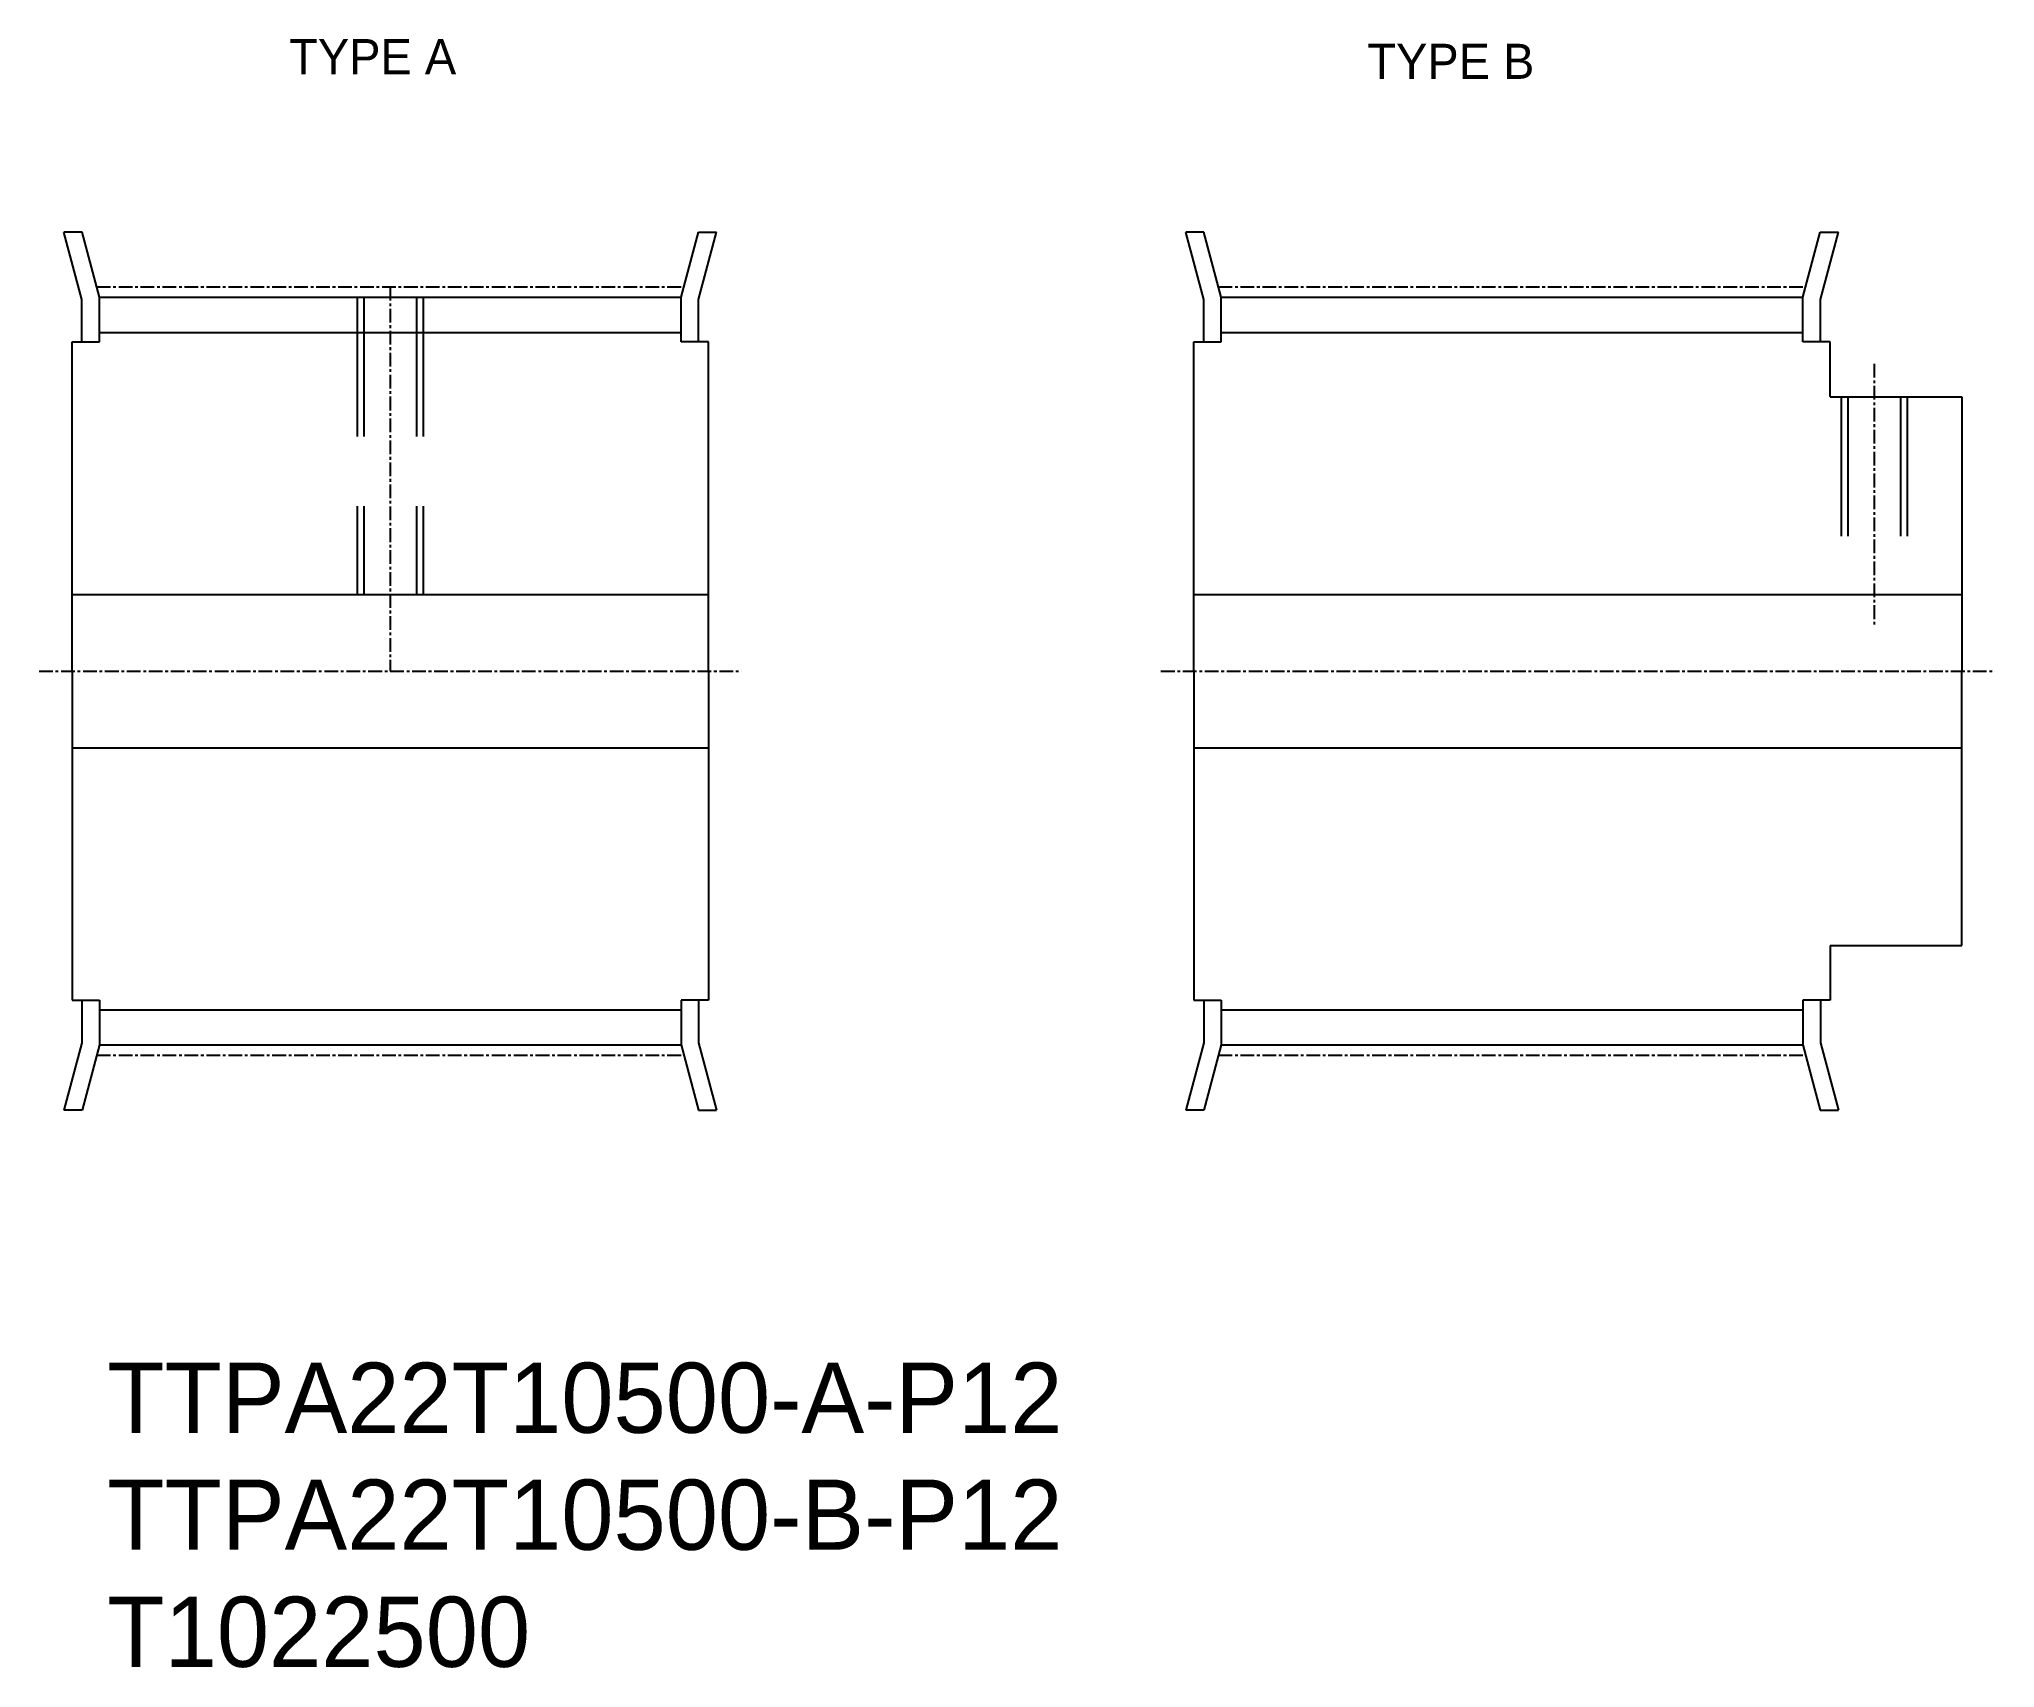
# Model space of a CAD drawing. Extents: x -288 to -110, y -59 to 89.
import ezdxf

# ---------------------------------------------------------------- set-up
doc = ezdxf.new("R2010")
doc.units = 0
doc.linetypes.add('CENTER', pattern=[2, 1.25, -0.25, 0.25, -0.25])
doc.linetypes.add('DASHED', pattern=[19.05, 12.7, -6.35])
doc.layers.get('0').update_dxf_attribs({"linetype": 'CONTINUOUS'})
doc.layers.add('CENTER', color=1, linetype='CENTER')

# ---------------------------------------------------------------- blocks, each defined once
blk = doc.blocks.new('*U2')
at = {"color": 7, "linetype": 'CONTINUOUS'}
for s, p in [('TTPA22T10500-A-P12', (-281.83, -37.66)), ('TTPA22T10500-B-P12', (-281.83, -48.32)), ('T1022500', (-281.83, -58.99))]:
    blk.add_text(s, height=6.4, dxfattribs=at).set_placement(p)

msp = doc.modelspace()

# ---------------------------------------------------------------- linework, layer by layer
at = {"color": 7, "linetype": 'CONTINUOUS'}
for p, q in [((-284.14, 65.62), (-285.78, 71.76)), ((-284.13, 71.76), (-285.78, 71.76)), ((-282.54, 65.84), (-284.13, 71.76)), ((-229.54, 65.84), (-227.95, 71.76)), ((-227.95, 71.76), (-226.3, 71.76)), ((-227.94, 65.62), (-226.3, 71.76)), ((-181.9, 65.62), (-183.54, 71.76)), ((-181.89, 71.76), (-183.54, 71.76)), ((-180.3, 65.84), (-181.89, 71.76)), ((-127.3, 65.84), (-125.71, 71.76)), ((-125.71, 71.76), (-124.06, 71.76)), ((-125.7, 65.62), (-124.06, 71.76)), ((-284.14, 61.76), (-284.14, 65.62)), ((-282.54, 65.84), (-229.54, 65.84)), ((-282.54, 61.76), (-282.54, 65.84)), ((-229.54, 61.76), (-229.54, 65.84)), ((-227.94, 61.76), (-227.94, 65.62)), ((-181.9, 61.76), (-181.9, 65.62)), ((-180.3, 65.84), (-127.3, 65.84)), ((-180.3, 61.76), (-180.3, 65.84)), ((-127.3, 61.76), (-127.3, 65.84)), ((-125.7, 61.76), (-125.7, 65.62)), ((-282.54, 62.64), (-229.54, 62.64)), ((-180.3, 62.64), (-127.3, 62.64)), ((-285.04, 31.76), (-285.04, 61.76)), ((-285.04, 61.76), (-282.54, 61.76)), ((-227.04, 61.76), (-229.54, 61.76)), ((-227.04, 31.76), (-227.04, 61.76)), ((-182.8, 31.76), (-182.8, 61.76)), ((-182.8, 61.76), (-180.3, 61.76)), ((-124.8, 61.76), (-127.3, 61.76)), ((-124.8, 56.76), (-124.8, 61.76)), ((-124.8, 56.76), (-112.8, 56.76)), ((-112.8, 56.76), (-112.8, 31.76)), ((-285.04, 38.76), (-227.04, 38.76)), ((-182.8, 38.76), (-112.8, 38.76)), ((-285.04, 31.76), (-285.04, 1.76)), ((-227.04, 31.76), (-227.04, 1.76)), ((-182.8, 31.76), (-182.8, 1.76)), ((-112.8, 6.76), (-112.8, 31.76)), ((-285.04, 24.76), (-227.04, 24.76)), ((-182.8, 24.76), (-112.8, 24.76)), ((-124.8, 6.76), (-124.8, 1.76)), ((-124.8, 6.76), (-112.8, 6.76)), ((-285.04, 1.76), (-282.54, 1.76)), ((-284.14, 1.76), (-284.14, -2.1)), ((-282.54, 1.76), (-282.54, -2.31)), ((-282.54, 0.89), (-229.54, 0.89)), ((-229.54, 1.76), (-229.54, -2.31)), ((-227.04, 1.76), (-229.54, 1.76)), ((-227.94, 1.76), (-227.94, -2.1)), ((-182.8, 1.76), (-180.3, 1.76)), ((-181.9, 1.76), (-181.9, -2.1)), ((-180.3, 1.76), (-180.3, -2.31)), ((-180.3, 0.89), (-127.3, 0.89)), ((-127.3, 1.76), (-127.3, -2.31)), ((-124.8, 1.76), (-127.3, 1.76)), ((-125.7, 1.76), (-125.7, -2.1)), ((-284.14, -2.1), (-285.78, -8.24)), ((-282.54, -2.31), (-284.13, -8.24)), ((-282.54, -2.31), (-229.54, -2.31)), ((-229.54, -2.31), (-227.95, -8.24)), ((-227.94, -2.1), (-226.3, -8.24)), ((-181.9, -2.1), (-183.54, -8.24)), ((-180.3, -2.31), (-181.89, -8.24)), ((-180.3, -2.31), (-127.3, -2.31)), ((-127.3, -2.31), (-125.71, -8.24)), ((-125.7, -2.1), (-124.06, -8.24)), ((-284.13, -8.24), (-285.78, -8.24)), ((-227.95, -8.24), (-226.3, -8.24)), ((-181.89, -8.24), (-183.54, -8.24)), ((-125.71, -8.24), (-124.06, -8.24))]:
    msp.add_line(p, q, dxfattribs=at)
at = {"color": 3, "linetype": 'DASHED'}
for p, q in [((-259.04, 65.84), (-259.04, 38.76)), ((-258.44, 65.84), (-258.44, 38.76)), ((-253.64, 65.84), (-253.64, 38.76)), ((-253.04, 65.84), (-253.04, 38.76)), ((-123.8, 56.76), (-123.8, 38.76)), ((-123.2, 56.76), (-123.2, 38.76)), ((-118.4, 56.76), (-118.4, 38.76)), ((-117.8, 56.76), (-117.8, 38.76))]:
    msp.add_line(p, q, dxfattribs=at)
at = {"layer": 'CENTER', "color": 1, "linetype": 'CENTER'}
for p, q in [((-282.79, 66.78), (-229.29, 66.78)), ((-256.04, 66.78), (-256.04, 31.76)), ((-180.55, 66.78), (-127.05, 66.78)), ((-120.8, 59.76), (-120.8, 35.76)), ((-288.04, 31.76), (-224.04, 31.76)), ((-185.8, 31.76), (-109.8, 31.76)), ((-282.79, -3.25), (-229.29, -3.25)), ((-180.55, -3.25), (-127.05, -3.25))]:
    msp.add_line(p, q, dxfattribs=at)

# ---------------------------------------------------------------- block references
at = {"color": 7, "linetype": 'CONTINUOUS'}
msp.add_blockref('*U2', (0, 0), dxfattribs=at)

# ---------------------------------------------------------------- texts
for s, p in [('TYPE A', (-265.25, 86.17)), ('TYPE B', (-166.99, 85.74))]:
    msp.add_text(s, height=3.2, dxfattribs=at).set_placement(p)

doc.saveas('drawing.dxf')
